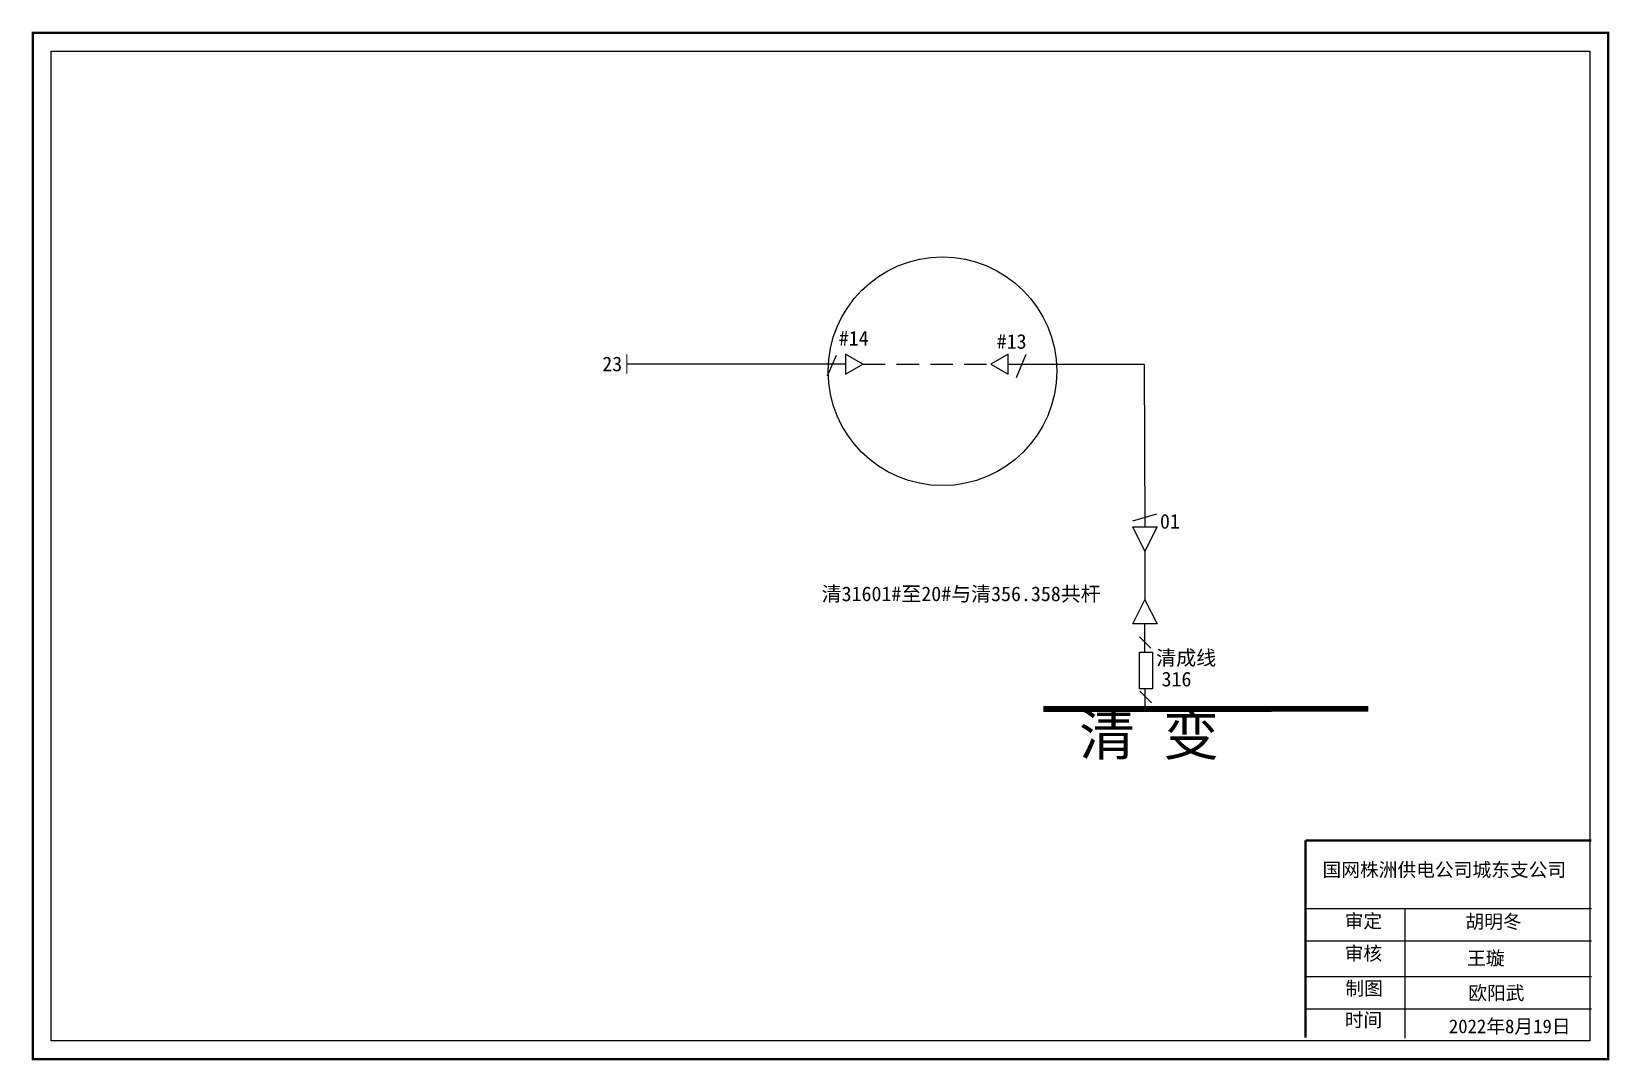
# Model space of a CAD drawing. Extents: x 0 to 344, y 0 to 224.
import ezdxf

# ---------------------------------------------------------------- set-up
doc = ezdxf.new("R2010")
doc.units = 0
doc.header["$LTSCALE"] = 0.774411
doc.linetypes.add('DASHED2', pattern=[9.525, 6.35, -3.175])
doc.layers.get('0').update_dxf_attribs({"linetype": 'CONTINUOUS'})
doc.styles.get("Standard").update_dxf_attribs({"font": '', "height": 2.5})
doc.styles.add('字体', font='', dxfattribs={"height": 2.5})
doc.styles.add('宋体_txtstyle_3.00_0_0', font='SIMSUN.TTC', dxfattribs={"height": 3})
doc.styles.add('宋体_txtstyle_300.00_0_0300', font='SIMSUN.TTC', dxfattribs={"height": 300})
doc.styles.get('Standard').set_extended_font_data('SimSun')
doc.styles.get('字体').set_extended_font_data('楷体_GB2312')

msp = doc.modelspace()

# ---------------------------------------------------------------- linework, layer by layer
at = {"color": 7, "linetype": 'Continuous', "lineweight": 0, "ltscale": 0.195132}
msp.add_line((129.65, 153.71), (129.65, 149.61), dxfattribs=at)
msp.add_line((177.37, 151.66), (129.65, 151.66))
at = {"linetype": 'Continuous'}
for p, q in [((173.46, 149.12), (175.45, 153.6)), ((242.7, 151.58), (212.99, 151.58)), ((214.74, 148.72), (216.83, 153.79)), ((242.78, 116.14), (242.7, 151.58)), ((240.13, 117.44), (245.38, 118.97)), ((240.1, 116.14), (245.44, 116.13)), ((242.77, 110.87), (240.1, 116.12)), ((245.44, 116.13), (242.77, 110.87)), ((242.81, 100.22), (242.79, 110.91)), ((240.09, 94.97), (242.77, 100.23)), ((242.77, 100.23), (245.43, 94.98)), ((245.43, 94.96), (240.09, 94.97)), ((242.71, 88.84), (242.71, 94.91)), ((244.07, 89.64), (241.54, 92.18)), ((244.19, 77.77), (241.66, 80.3)), ((242.76, 80.8), (242.76, 76.49))]:
    msp.add_line(p, q, dxfattribs=at)
at = {"linetype": 'DASHED2'}
msp.add_line((181.16, 151.66), (209.22, 151.66), dxfattribs=at)
at = {"color": 0, "linetype": 'Continuous'}
for p, q in [((277.87, 32.91), (340.23, 32.91)), ((299.51, 32.9), (299.51, 25.81)), ((277.87, 25.81), (340.23, 25.81)), ((299.51, 25.81), (299.51, 4.57)), ((277.87, 18.06), (340.23, 18.06)), ((277.87, 10.95), (340.23, 10.95))]:
    msp.add_line(p, q, dxfattribs=at)
at = {"linetype": 'Continuous', "const_width": 0.5}
msp.add_lwpolyline([(-0.06, 223.94), (343.92, 223.94), (343.92, -0.02), (-0.06, -0.02)], close=True, dxfattribs=at)
at = {"linetype": 'Continuous'}
for points in [[(3.99, 219.9), (339.87, 219.9), (339.87, 4.02), (3.99, 4.02)], [(181.16, 151.66), (177.37, 153.85), (177.37, 149.47)], [(209.13, 151.61), (212.92, 149.42), (212.92, 153.79)], [(244.38, 88.78), (244.38, 80.78), (241.54, 80.78), (241.54, 88.78)]]:
    msp.add_lwpolyline(points, close=True, dxfattribs=at)
at = {"linetype": 'Continuous', "const_width": 1.28}
msp.add_lwpolyline([(291.51, 76.43), (220.57, 76.4)], dxfattribs=at)
at = {"color": 0, "linetype": 'Continuous', "const_width": 0.5}
for points in [[(277.83, 47.74), (277.83, 4.69)], [(277.83, 47.74), (340.2, 47.74)]]:
    msp.add_lwpolyline(points, dxfattribs=at)
at = {"color": 1, "linetype": 'Continuous'}
msp.add_circle((198.55, 150.08), 24.94, dxfattribs=at)

# ---------------------------------------------------------------- texts
for s, height, p in [('#14', 3.194, (175.93, 155.7)), ('#13', 3.194, (210.4, 154.99)), ('23', 3.194, (124.29, 150.09)), ('01', 3.194, (246.04, 115.75)), ('清31601#至20#与清356.358共杆', 3.1943, (172.19, 99.93))]:
    msp.add_text(s, height=height).set_placement(p)
at = {"linetype": 'Continuous', "attachment_point": 1}
for s, insert, char_height, width, style in [('清成线', (245.23, 89.16), 3.194, 13.5794, '字体'), ('清 变', (228.42, 75.26), 8.944, 36.3428, '字体'), ('国网株洲供电公司城东支公司', (281.52, 42.83), 3, 55.5756, '宋体_txtstyle_3.00_0_0')]:
    msp.add_mtext(s, dxfattribs=dict(at, insert=insert, char_height=char_height, width=width, style=style))
at = {"linetype": 'Continuous', "insert": (246.39, 84.52), "char_height": 3.194, "width": 7.2261, "attachment_point": 1}
msp.add_mtext('316', dxfattribs=at)
at = {"color": 0, "linetype": 'Continuous', "char_height": 3, "width": 23.4615, "attachment_point": 1, "style": '字体'}
for s, insert in [('\\f\uffbfﾬￌﾣﾤ_GB2312|b0|i0|c134|p49;审定', (286.36, 31.63)), ('\\f\uffbfﾬￌﾣﾤ_GB2312|b0|i0|c134|p49;审核', (286.36, 24.57)), ('{\\fKaiTi_GB2312|b0|i0|c134|p49;制图}', (286.52, 16.95)), ('\\f\uffbfﾬￌﾣﾤ_GB2312|b0|i0|c134|p49;时间', (286.36, 10.06))]:
    msp.add_mtext(s, dxfattribs=dict(at, insert=insert))
at = {"color": 7, "linetype": 'Continuous', "char_height": 3, "width": 23.4615, "attachment_point": 1, "style": '宋体_txtstyle_3.00_0_0'}
for s, insert in [('胡明冬', (312.73, 31.52)), ('欧阳武', (313.34, 15.95))]:
    msp.add_mtext(s, dxfattribs=dict(at, insert=insert))
at = {"color": 7, "linetype": 'Continuous', "lineweight": 0, "ltscale": 0.477854, "insert": (313.09, 23.54), "char_height": 3, "attachment_point": 1, "style": '宋体_txtstyle_300.00_0_0300'}
msp.add_mtext('王璇', dxfattribs=at)
at = {"color": 7, "linetype": 'Continuous', "lineweight": 0, "ltscale": 1.327373, "insert": (309.12, 8.67), "char_height": 3, "attachment_point": 1, "style": '宋体_txtstyle_3.00_0_0'}
msp.add_mtext('2022年8月19日', dxfattribs=at)

doc.saveas('drawing.dxf')
